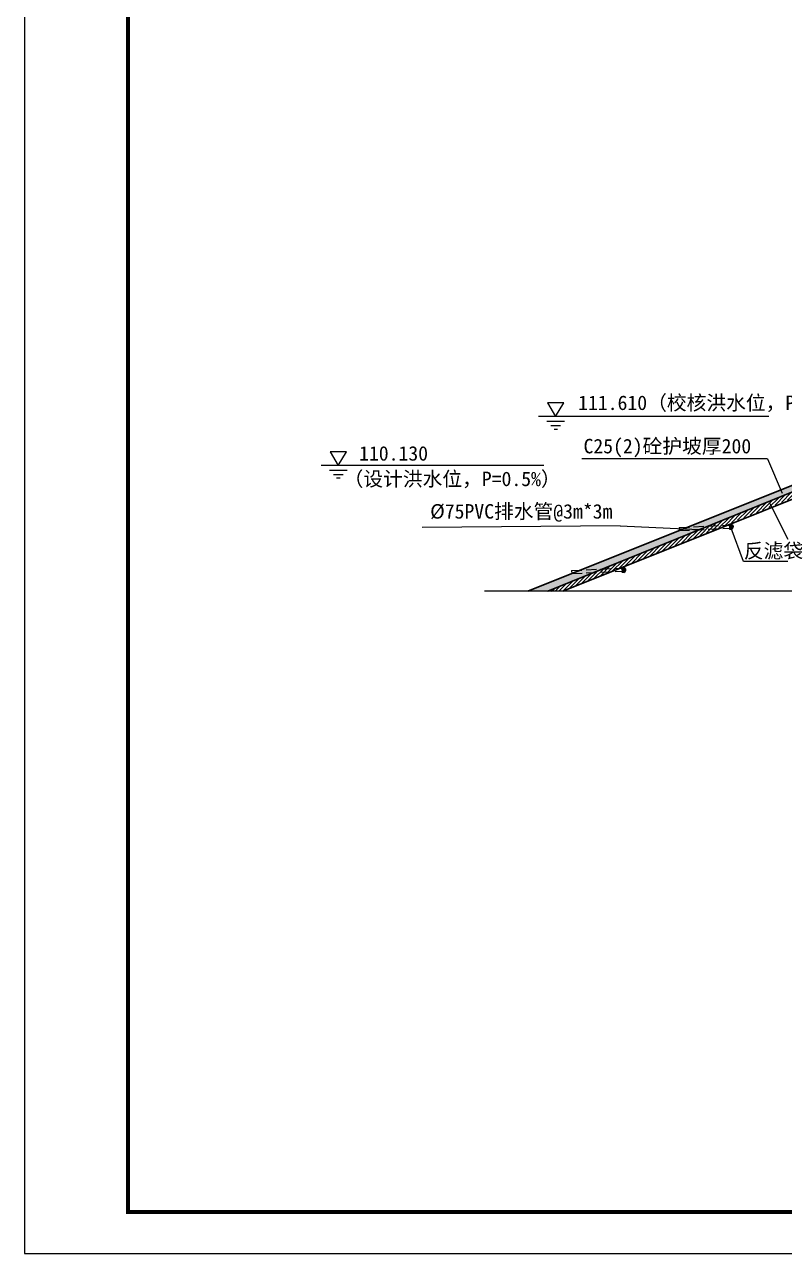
# Model space of a CAD drawing. Header units: millimetres. Extents: x 2456 to 5353, y 685 to 1986.
# Drawn here: x 3465.5 to 3649.1, y 1390.1 to 1687.1 of the extents above; entities that cross this region are included whole.
import ezdxf
from ezdxf.enums import TextEntityAlignment as Align

# ---------------------------------------------------------------- set-up
doc = ezdxf.new("R2010")
doc.units = ezdxf.units.MM
doc.linetypes.add('DASH', pattern=[0.35, 0.25, -0.1])
doc.linetypes.add('DASHED', pattern=[19.05, 12.7, -6.35])
doc.layers.get('0').update_dxf_attribs({"color": 10})
doc.layers.add('0-剖面粗线TS', color=7, linetype='Continuous', lineweight=30)
for name, color, linetype in [('0-外框', 6, 'Continuous'), ('TXT-DIM', 7, 'Continuous'), ('TXT-NOTE', 2, 'Continuous'), ('图框', 7, 'Continuous')]:
    doc.layers.add(name, color=color, linetype=linetype)
doc.styles.add('宋体', font='')
doc.styles.get('宋体').set_extended_font_data('SimSun')

msp = doc.modelspace()

# ---------------------------------------------------------------- hatches: boundary and pattern name
h = msp.add_hatch()
h.set_pattern_fill('三角、点混合（混凝土）', color=0, scale=0.02, style=0)
h.set_pattern_definition([(50, (-2264.3216, 1269.7596), (3.6436934, -0.3187817), [0.381, -4.191]), (355, (-2264.3216, 1269.7596), (-0.7048565, 3.8211329), [0.3048, -3.3528]), (100.451, (-2264.018, 1269.733), (2.93885, 3.5023338), [0.3238, -3.5618]), (46.1842, (-2264.3216, 1270.7756), (5.4215808, -0.8408466), [0.5715, -6.2865]), (96.6356, (-2263.87, 1270.7056), (4.7480847, 4.948511), [0.4857, -5.3427]), (351.184, (-2264.3216, 1270.7756), (4.748092, 4.9485024), [0.4572, -5.0292]), (21, (-2263.8136, 1270.5216), (3.0322976, -2.0453104), [0.381, -4.191]), (326, (-2263.8136, 1270.5216), (1.2360406, 3.6837593), [0.3048, -3.3528]), (71.4514, (-2263.561, 1270.3512), (4.2683298, 1.6384572), [0.3238, -3.5618]), (37.5, (-2264.3216, 1269.7596), (0.06177207, 1.69110078), [0, -3.31216, 0, -3.4036, 0, -3.3655]), (7.5, (-2264.3216, 1269.7596), (1.33639325, 2.0036115), [0, -1.94056, 0, -3.23596, 0, -1.2827]), (327.5, (-2265.4544, 1269.7596), (2.7118119, -0.11457488), [0, -1.27, 0, -3.9624, 0, -5.2578]), (317.5, (-2265.9624, 1269.7596), (2.9625836, 0.5085298), [0, -1.651, 0, -2.63144, 0, -3.7338])])
h.paths.add_polyline_path([(3693.6255, 1591.3269), (3693.5445, 1592.7235), (3587.1474, 1550.1647), (3591.9754, 1550.1647)])
h = msp.add_hatch()
h.set_pattern_fill('ANSI31', color=0, scale=0.2, style=0)
h.set_pattern_definition([(45, (-167.24875, 1323.7941), (-0.44901281, 0.44901281), [])])
h.paths.add_polyline_path([(3691.8171, 1588.6667), (3690.3954, 1590.0884), (3591.9754, 1550.1647), (3595.5621, 1550.1647), (3659.968, 1576.2738), (3660.2234, 1576.3921), (3660.2651, 1576.3878)])

# ---------------------------------------------------------------- linework, layer by layer
at = {"color": 0, "linetype": 'DASHED', "ltscale": 0.3}
msp.add_lwpolyline([(3591.9754, 1550.1647), (3720.7359, 1602.3959), (3721.4858, 1612.5859), (3724.2558, 1612.6959), (3724.4158, 1609.9559), (3764.9858, 1609.3659), (3800.6858, 1608.3959), (3801.1958, 1611.2459), (3805.0058, 1611.2059), (3805.2658, 1607.1859), (3899.3399, 1563.0519)], dxfattribs=at)
at = {"color": 0, "linetype": 'DASH', "ltscale": 10, "flags": 128}
for points in [[(3623.6919, 1565.5465), (3635.8542, 1566.1547)], [(3623.7294, 1564.7975), (3635.8916, 1565.4056)], [(3597.6924, 1555.1468), (3609.8547, 1555.7549)], [(3597.7299, 1554.3977), (3609.8922, 1555.0058)]]:
    msp.add_lwpolyline(points, dxfattribs=at)
at = {"color": 0, "flags": 128}
for points in [[(3623.6919, 1565.5465), (3623.7294, 1564.7975)], [(3635.847, 1566.2993), (3636.0992, 1566.4161), (3636.3701, 1566.3881), (3636.5098, 1566.2333), (3636.7165, 1565.8565), (3636.7045, 1565.4616), (3636.617, 1565.332), (3636.4831, 1565.1413), (3636.1446, 1565.0446), (3636.001, 1565.1095), (3635.9031, 1565.1757)], [(3635.9521, 1565.1426), (3636.3701, 1566.3881), (3635.847, 1566.2993), (3636.7045, 1565.4616), (3635.8796, 1565.6471), (3636.6112, 1566.0485), (3636.4831, 1565.1413), (3635.8654, 1565.9312), (3636.1446, 1565.0446), (3636.5098, 1566.2333), (3636.7105, 1565.659), (3636.1085, 1566.3437), (3635.8654, 1565.9312), (3636.7045, 1565.4616), (3636.7165, 1565.8565), (3635.8547, 1566.1438), (3636.3139, 1565.093), (3636.617, 1565.332), (3635.847, 1566.2993)], [(3635.847, 1566.2993), (3635.9031, 1565.1757)], [(3597.6924, 1555.1468), (3597.7299, 1554.3977)], [(3609.8475, 1555.8995), (3610.0997, 1556.0163), (3610.3706, 1555.9883), (3610.5103, 1555.8335), (3610.7171, 1555.4568), (3610.705, 1555.0618), (3610.6175, 1554.9322), (3610.4836, 1554.7415), (3610.1452, 1554.6448), (3610.0015, 1554.7098), (3609.9037, 1554.7759)], [(3609.9526, 1554.7428), (3610.3706, 1555.9883), (3609.8475, 1555.8995), (3610.705, 1555.0618), (3609.8801, 1555.2473), (3610.6117, 1555.6487), (3610.4836, 1554.7415), (3609.8659, 1555.5314), (3610.1452, 1554.6448), (3610.5103, 1555.8335), (3610.711, 1555.2593), (3610.1091, 1555.9439), (3609.8659, 1555.5314), (3610.705, 1555.0618), (3610.7171, 1555.4568), (3609.8553, 1555.744), (3610.3144, 1554.6932), (3610.6175, 1554.9322), (3609.8475, 1555.8995)], [(3609.8475, 1555.8995), (3609.9037, 1554.7759)]]:
    msp.add_lwpolyline(points, dxfattribs=at)
at = {"layer": '0-剖面粗线TS', "color": 0, "flags": 128}
for points in [[(3587.1474, 1550.1647), (3693.6255, 1592.7559)], [(3591.9754, 1550.1647), (3693.6255, 1591.3987)], [(3595.5621, 1550.1647), (3691.8171, 1588.6667)]]:
    msp.add_lwpolyline(points, dxfattribs=at)
at = {"layer": '0-外框', "color": 0}
msp.add_lwpolyline([(4306.4853, 1390.1049), (4306.4853, 1984.1049), (3465.4853, 1984.1049), (3465.4853, 1390.1049)], close=True, dxfattribs=at)
at = {"layer": 'TXT-NOTE', "color": 0}
for p, q in [((3645.0769, 1582.1779), (3600.1415, 1582.1779)), ((3609.449, 1565.9519), (3561.5706, 1565.5906)), ((3649.9736, 1557.3334), (3639.2772, 1557.3334))]:
    msp.add_line(p, q, dxfattribs=at)
for points in [[(3593.8489, 1592.3629), (3595.8457, 1595.6971), (3591.8522, 1595.6971)], [(3541.3098, 1580.5229), (3543.3065, 1583.8571), (3539.313, 1583.8571)]]:
    msp.add_lwpolyline(points, close=True, dxfattribs=at)
at = {"layer": 'TXT-NOTE', "color": 0, "linetype": 'Continuous', "flags": 128}
for points in [[(3645.4057, 1592.3629), (3589.7103, 1592.3629)], [(3591.752, 1591.2364), (3595.9766, 1591.2364)], [(3592.7187, 1590.1845), (3595.0099, 1590.1845)], [(3593.4506, 1589.3576), (3594.278, 1589.3576)], [(3590.971, 1580.5229), (3537.1711, 1580.5229)], [(3539.2128, 1579.3964), (3543.4374, 1579.3964)], [(3540.1795, 1578.3445), (3542.4707, 1578.3445)], [(3540.9114, 1577.5176), (3541.7388, 1577.5176)]]:
    msp.add_lwpolyline(points, dxfattribs=at)
at = {"layer": 'TXT-NOTE', "color": 0, "flags": 128}
for points in [[(3645.0769, 1582.1779), (3648.5927, 1573.869)], [(3650.0451, 1562.6591), (3645.6757, 1571.3086)], [(3609.449, 1565.9519), (3628.4565, 1565.0485)], [(3639.2772, 1557.3334), (3636.2614, 1565.4248)]]:
    msp.add_lwpolyline(points, dxfattribs=at)
at = {"layer": 'TXT-NOTE', "color": 0}
msp.add_lwpolyline([(3936.6815, 1550.1647), (3748.1682, 1550.1647), (3747.6402, 1548.0526), (3746.5842, 1552.2767), (3746.0562, 1550.1647), (3576.6313, 1550.1647)], dxfattribs=at)
at = {"layer": '图框', "color": 0, "const_width": 1}
msp.add_lwpolyline([(3490.4853, 1400.1049), (3490.4853, 1974.1049), (4296.4853, 1974.1049), (4296.4853, 1400.1049), (3490.4853, 1400.1049)], dxfattribs=at)

# ---------------------------------------------------------------- texts
at = {"layer": 'TXT-DIM', "color": 0, "linetype": 'Continuous', "style": '宋体'}
for s, p in [('111.610（校核洪水位，P=0.05%%%）', (3635.0457, 1595.7001)), ('C25(2)砼护坡厚200', (3620.8435, 1585.2248)), ('110.130', (3554.6732, 1583.4676)), ('（设计洪水位，P=0.5%%%）', (3568.8272, 1577.3059)), ('%%C75PVC排水管@3m*3m', (3585.5339, 1569.4586)), ('反滤袋', (3646.5004, 1559.9117))]:
    msp.add_text(s, height=3.5, dxfattribs=at).set_placement(p, align=Align.MIDDLE_CENTER)

doc.saveas('drawing.dxf')
